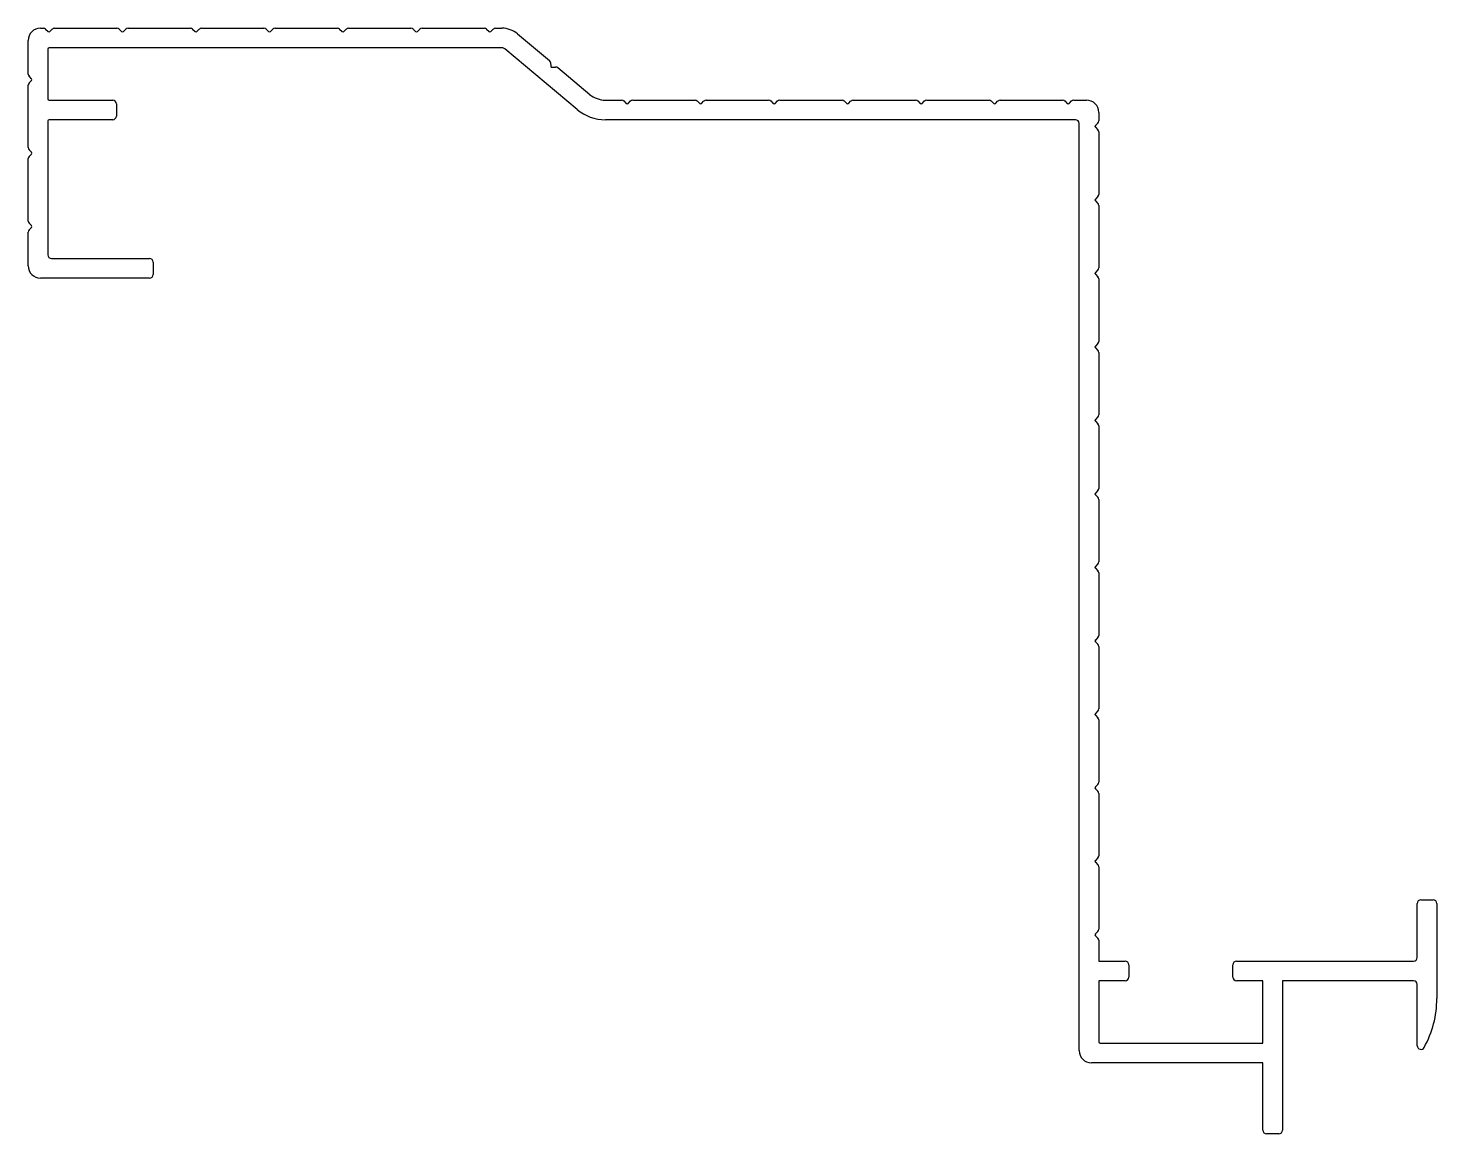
# Model space of a CAD drawing. Extents: x 769 to 884, y 572 to 662.
import ezdxf

# ---------------------------------------------------------------- set-up
doc = ezdxf.new("R2010")
doc.units = 0
doc.layers.get('0').update_dxf_attribs({"linetype": 'CONTINUOUS'})

msp = doc.modelspace()

# ---------------------------------------------------------------- linework, layer by layer
for p, q in [((770.33, 661.83), (770.57, 661.83)), ((770.75, 661.76), (770.96, 661.56)), ((771.1, 661.56), (771.3, 661.76)), ((771.48, 661.83), (776.57, 661.83)), ((776.75, 661.76), (776.96, 661.56)), ((777.1, 661.56), (777.3, 661.76)), ((777.48, 661.83), (782.57, 661.83)), ((782.75, 661.76), (782.96, 661.56)), ((783.1, 661.56), (783.3, 661.76)), ((783.48, 661.83), (788.57, 661.83)), ((788.75, 661.76), (788.96, 661.56)), ((789.1, 661.56), (789.3, 661.76)), ((789.48, 661.83), (794.57, 661.83)), ((794.75, 661.76), (794.96, 661.56)), ((795.1, 661.56), (795.3, 661.76)), ((795.48, 661.83), (800.57, 661.83)), ((800.75, 661.76), (800.96, 661.56)), ((801.1, 661.56), (801.3, 661.76)), ((801.48, 661.83), (806.57, 661.83)), ((806.75, 661.76), (806.96, 661.56)), ((807.1, 661.56), (807.3, 661.76)), ((807.48, 661.83), (808, 661.83)), ((809.28, 661.37), (811.88, 659.19)), ((769.33, 658.09), (769.33, 660.83)), ((770.93, 660.13), (770.93, 656.06)), ((808, 660.23), (771.03, 660.23)), ((814.14, 655.2), (808.25, 660.14)), ((811.96, 659.02), (811.99, 658.73)), ((769.61, 657.71), (769.4, 657.91)), ((812.1, 658.64), (812.39, 658.66)), ((812.57, 658.61), (815.17, 656.43)), ((769.33, 652.09), (769.33, 657.18)), ((769.4, 657.36), (769.61, 657.56)), ((771.03, 655.96), (776.23, 655.96)), ((776.53, 655.66), (776.53, 654.66)), ((816.45, 655.96), (817.77, 655.96)), ((817.95, 655.89), (818.16, 655.68)), ((818.3, 655.68), (818.5, 655.89)), ((818.68, 655.96), (823.77, 655.96)), ((823.95, 655.89), (824.16, 655.68)), ((824.3, 655.68), (824.5, 655.89)), ((824.68, 655.96), (829.77, 655.96)), ((829.95, 655.89), (830.16, 655.68)), ((830.3, 655.68), (830.5, 655.89)), ((830.68, 655.96), (835.77, 655.96)), ((835.95, 655.89), (836.16, 655.68)), ((836.3, 655.68), (836.5, 655.89)), ((836.68, 655.96), (841.77, 655.96)), ((841.95, 655.89), (842.16, 655.68)), ((842.3, 655.68), (842.5, 655.89)), ((842.68, 655.96), (847.77, 655.96)), ((847.95, 655.89), (848.16, 655.68)), ((848.3, 655.68), (848.5, 655.89)), ((848.68, 655.96), (853.77, 655.96)), ((853.95, 655.89), (854.16, 655.68)), ((854.3, 655.68), (854.5, 655.89)), ((854.68, 655.96), (855.73, 655.96)), ((776.23, 654.36), (771.03, 654.36)), ((854.83, 654.36), (816.45, 654.36)), ((856.73, 654.96), (856.73, 654.26)), ((770.93, 654.26), (770.93, 643.33)), ((855.13, 578.36), (855.13, 654.06)), ((856.65, 654.09), (856.45, 653.88)), ((856.45, 653.74), (856.65, 653.53)), ((856.73, 653.36), (856.73, 648.26)), ((769.33, 646.09), (769.33, 651.18)), ((769.61, 651.71), (769.4, 651.91)), ((769.4, 651.36), (769.61, 651.56)), ((856.65, 648.09), (856.45, 647.88)), ((856.45, 647.74), (856.65, 647.53)), ((856.73, 647.36), (856.73, 642.26)), ((769.33, 642.43), (769.33, 645.18)), ((769.61, 645.71), (769.4, 645.91)), ((769.4, 645.36), (769.61, 645.56)), ((771.23, 643.03), (779.23, 643.03)), ((779.53, 642.73), (779.53, 641.73)), ((856.65, 642.09), (856.45, 641.88)), ((856.45, 641.74), (856.65, 641.53)), ((779.23, 641.43), (770.33, 641.43)), ((856.73, 641.36), (856.73, 636.26)), ((856.65, 636.09), (856.45, 635.88)), ((856.45, 635.74), (856.65, 635.53)), ((856.73, 635.36), (856.73, 630.26)), ((856.65, 630.09), (856.45, 629.88)), ((856.45, 629.74), (856.65, 629.53)), ((856.73, 629.36), (856.73, 624.26)), ((856.65, 624.09), (856.45, 623.88)), ((856.45, 623.74), (856.65, 623.53)), ((856.73, 623.36), (856.73, 618.26)), ((856.65, 618.09), (856.45, 617.88)), ((856.45, 617.74), (856.65, 617.53)), ((856.73, 617.36), (856.73, 612.26)), ((856.65, 612.09), (856.45, 611.88)), ((856.45, 611.74), (856.65, 611.53)), ((856.73, 611.36), (856.73, 606.26)), ((856.65, 606.09), (856.45, 605.88)), ((856.45, 605.74), (856.65, 605.53)), ((856.73, 605.36), (856.73, 600.26)), ((856.65, 600.09), (856.45, 599.88)), ((856.45, 599.74), (856.65, 599.53)), ((856.73, 599.36), (856.73, 594.26)), ((856.65, 594.09), (856.45, 593.88)), ((856.45, 593.74), (856.65, 593.53)), ((856.73, 593.36), (856.73, 588.26)), ((882.73, 585.96), (882.73, 590.36)), ((883.03, 590.66), (884.03, 590.66)), ((884.33, 590.36), (884.33, 582.61)), ((856.65, 588.09), (856.45, 587.88)), ((856.45, 587.74), (856.65, 587.53)), ((856.73, 587.36), (856.73, 585.66)), ((856.73, 585.66), (858.88, 585.66)), ((859.18, 585.36), (859.18, 584.36)), ((867.68, 584.36), (867.68, 585.36)), ((867.98, 585.66), (882.43, 585.66)), ((856.73, 584.06), (856.73, 579.06)), ((858.88, 584.06), (856.73, 584.06)), ((870.13, 584.06), (867.98, 584.06)), ((870.13, 578.96), (870.13, 584.06)), ((882.43, 584.06), (871.73, 584.06)), ((871.73, 584.06), (871.73, 571.86)), ((882.73, 578.75), (882.73, 583.76)), ((856.83, 578.96), (870.13, 578.96)), ((870.13, 577.36), (856.13, 577.36)), ((870.13, 571.86), (870.13, 577.36)), ((871.43, 571.56), (870.43, 571.56))]:
    msp.add_line(p, q)
for centre, radius, start, end in [((770.33, 660.83), 1, 90, 180), ((770.57, 661.58), 0.25, 45, 90), ((771.03, 661.63), 0.1, 225, 315), ((771.48, 661.58), 0.25, 90, 135), ((776.57, 661.58), 0.25, 45, 90), ((777.03, 661.63), 0.1, 225, 315), ((777.48, 661.58), 0.25, 90, 135), ((782.57, 661.58), 0.25, 45, 90), ((783.03, 661.63), 0.1, 225, 315), ((783.48, 661.58), 0.25, 90, 135), ((788.57, 661.58), 0.25, 45, 90), ((789.03, 661.63), 0.1, 225, 315), ((789.48, 661.58), 0.25, 90, 135), ((794.57, 661.58), 0.25, 45, 90), ((795.03, 661.63), 0.1, 225, 315), ((795.48, 661.58), 0.25, 90, 135), ((800.57, 661.58), 0.25, 45, 90), ((801.03, 661.63), 0.1, 225, 315), ((801.48, 661.58), 0.25, 90, 135), ((806.57, 661.58), 0.25, 45, 90), ((807.03, 661.63), 0.1, 225, 315), ((807.48, 661.58), 0.25, 90, 135), ((808, 659.83), 2, 49.9999, 90), ((771.03, 660.13), 0.1, 90, 180), ((808, 659.83), 0.4, 49.9999, 90), ((811.72, 659), 0.25, 5, 49.9999), ((769.58, 658.09), 0.25, 180, 225), ((812.09, 658.74), 0.1, 185, 275), ((812.41, 658.41), 0.25, 50, 95), ((769.58, 657.18), 0.25, 135, 180), ((769.54, 657.63), 0.1, 315, 45), ((771.03, 656.06), 0.1, 180, 270), ((776.23, 655.66), 0.3, 0, 90), ((816.45, 657.96), 2, 230, 270), ((817.77, 655.71), 0.25, 45, 90), ((818.23, 655.75), 0.1, 225, 315), ((818.68, 655.71), 0.25, 90, 135), ((823.77, 655.71), 0.25, 45, 90), ((824.23, 655.75), 0.1, 225, 315), ((824.68, 655.71), 0.25, 90, 135), ((829.77, 655.71), 0.25, 45, 90), ((830.23, 655.75), 0.1, 225, 315), ((830.68, 655.71), 0.25, 90, 135), ((835.77, 655.71), 0.25, 45, 90), ((836.23, 655.75), 0.1, 225, 315), ((836.68, 655.71), 0.25, 90, 135), ((841.77, 655.71), 0.25, 45, 90), ((842.23, 655.75), 0.1, 225, 315), ((842.68, 655.71), 0.25, 90, 135), ((847.77, 655.71), 0.25, 45, 90), ((848.23, 655.75), 0.1, 225, 315), ((848.68, 655.71), 0.25, 90, 135), ((853.77, 655.71), 0.25, 45, 90), ((854.23, 655.75), 0.1, 225, 315), ((854.68, 655.71), 0.25, 90, 135), ((855.73, 654.96), 1, 0, 90), ((771.03, 654.26), 0.1, 90, 180), ((776.23, 654.66), 0.3, 270, 0), ((816.45, 657.96), 3.6, 229.9999, 270), ((854.83, 654.06), 0.3, 0, 90), ((856.52, 653.81), 0.1, 135, 225), ((856.48, 654.26), 0.25, 315, 0), ((856.48, 653.36), 0.25, 0, 45), ((769.58, 652.09), 0.25, 180, 225), ((769.58, 651.18), 0.25, 135, 180), ((769.54, 651.63), 0.1, 315, 45), ((856.52, 647.81), 0.1, 135, 225), ((856.48, 648.26), 0.25, 315, 0), ((856.48, 647.36), 0.25, 0, 45), ((769.58, 646.09), 0.25, 180, 225), ((769.58, 645.18), 0.25, 135, 180), ((769.54, 645.63), 0.1, 315, 45), ((771.23, 643.33), 0.3, 180, 270), ((779.23, 642.73), 0.3, 360, 90), ((770.33, 642.43), 1, 180, 270), ((779.23, 641.73), 0.3, 270, 0), ((856.52, 641.81), 0.1, 135, 225), ((856.48, 642.26), 0.25, 315, 0), ((856.48, 641.36), 0.25, 360, 45), ((856.48, 636.26), 0.25, 315, 0), ((856.52, 635.81), 0.1, 135, 225), ((856.48, 635.36), 0.25, 0, 45), ((856.48, 630.26), 0.25, 315, 0), ((856.52, 629.81), 0.1, 135, 225), ((856.48, 629.36), 0.25, 0, 45), ((856.52, 623.81), 0.1, 135, 225), ((856.48, 624.26), 0.25, 315, 0), ((856.48, 623.36), 0.25, 0, 45), ((856.52, 617.81), 0.1, 135, 225), ((856.48, 618.26), 0.25, 315, 360), ((856.48, 617.36), 0.25, 0, 45), ((856.52, 611.81), 0.1, 135, 225), ((856.48, 612.26), 0.25, 315, 360), ((856.48, 611.36), 0.25, 0, 45), ((856.48, 606.26), 0.25, 315, 0), ((856.52, 605.81), 0.1, 135, 225), ((856.48, 605.36), 0.25, 0, 45), ((856.52, 599.81), 0.1, 135, 225), ((856.48, 600.26), 0.25, 315, 0), ((856.48, 599.36), 0.25, 0, 45), ((856.52, 593.81), 0.1, 135, 225), ((856.48, 594.26), 0.25, 315, 360), ((856.48, 593.36), 0.25, 0, 45), ((883.03, 590.36), 0.3, 90, 180), ((884.03, 590.36), 0.3, 0, 90), ((856.52, 587.81), 0.1, 135, 225), ((856.48, 588.26), 0.25, 315, 360), ((856.48, 587.36), 0.25, 0, 45), ((858.88, 585.36), 0.3, 360, 90), ((867.98, 585.36), 0.3, 90, 180), ((882.43, 585.96), 0.3, 270, 0), ((858.88, 584.36), 0.3, 270, 0), ((867.98, 584.36), 0.3, 180, 270), ((882.43, 583.76), 0.3, 0, 90), ((876.14, 582.61), 8.19, 330.7844, 0), ((856.83, 579.06), 0.1, 180, 270), ((883.03, 578.75), 0.298, 180, 330.7844), ((856.13, 578.36), 1, 180, 270), ((870.43, 571.86), 0.3, 180, 270), ((871.43, 571.86), 0.3, 270, 0)]:
    msp.add_arc(centre, radius, start, end)

doc.saveas('drawing.dxf')
